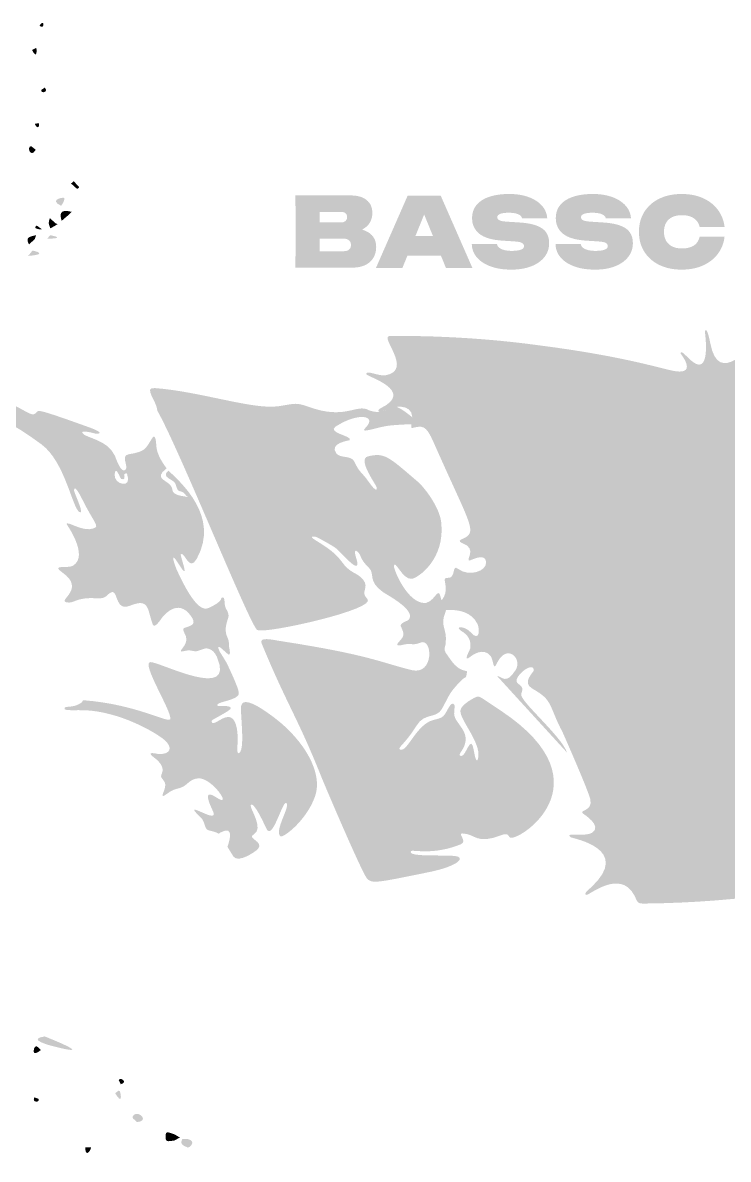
# Model space of a CAD drawing. Header units: millimetres. Extents: x 554 to 734, y 0 to 123.
# Drawn here: x 607.5 to 648.5, y 52.4 to 118.4 of the extents above; entities that cross this region are included whole.
import ezdxf

# ---------------------------------------------------------------- set-up
doc = ezdxf.new("R2010")
doc.units = ezdxf.units.MM

msp = doc.modelspace()

# ---------------------------------------------------------------- hatches: boundary and pattern name
at = {"true_color": 0x080808, "transparency": 33554687}
h = msp.add_hatch(color=18, dxfattribs=at)
edge = h.paths.add_edge_path(flags=0)
edge.add_spline(control_points=[(608.501, 118.205), (608.652, 118.352), (608.635, 118.352), (608.652, 118.352), (608.829, 118.357), (608.714, 117.945), (608.501, 118.205)], knot_values=[0, 0, 0, 0, 1, 1, 1, 2, 2, 2, 2], degree=3, periodic=1)
h = msp.add_hatch(color=18, dxfattribs=at)
edge = h.paths.add_edge_path(flags=0)
edge.add_spline(control_points=[(608.072, 116.777), (608.312, 116.884), (608.292, 116.891), (608.312, 116.884), (608.354, 116.87), (608.382, 116.154), (608.072, 116.777)], knot_values=[0, 0, 0, 0, 1, 1, 1, 2, 2, 2, 2], degree=3, periodic=1)
h = msp.add_hatch(color=18, dxfattribs=at)
edge = h.paths.add_edge_path(flags=0)
edge.add_spline(control_points=[(608.807, 114.592), (609.066, 114.347), (608.594, 114.213), (608.605, 114.448), (608.606, 114.468), (608.605, 114.448), (608.807, 114.592)], knot_values=[0, 0, 0, 0, 1, 1, 1, 2, 2, 2, 2], degree=3, periodic=1)
h = msp.add_hatch(color=18, dxfattribs=at)
edge = h.paths.add_edge_path(flags=0)
edge.add_spline(control_points=[(608.477, 112.528), (608.517, 112.056), (608.198, 112.437), (608.252, 112.495), (608.264, 112.509), (608.252, 112.495), (608.477, 112.528)], knot_values=[0, 0, 0, 0, 1, 1, 1, 2, 2, 2, 2], degree=3, periodic=1)
h = msp.add_hatch(color=18, dxfattribs=at)
edge = h.paths.add_edge_path(flags=0)
edge.add_spline(control_points=[(608.289, 110.987), (607.986, 110.47), (607.755, 111.16), (608.011, 111.196), (608.039, 111.2), (608.011, 111.196), (608.289, 110.987)], knot_values=[0, 0, 0, 0, 1, 1, 1, 2, 2, 2, 2], degree=3, periodic=1)
h = msp.add_hatch(color=18, dxfattribs=at)
edge = h.paths.add_edge_path(flags=0)
edge.add_spline(control_points=[(610.492, 109.165), (610.492, 109.165), (610.809, 108.816), (610.809, 108.816), (610.685, 108.611), (610.659, 108.777), (610.335, 109.026), (610.335, 109.026), (610.492, 109.165), (610.492, 109.165)], knot_values=[0, 0, 0, 0, 1, 1, 1, 2, 2, 2, 3, 3, 3, 3], degree=3, periodic=1)
h = msp.add_hatch(color=18, dxfattribs=at)
edge = h.paths.add_edge_path(flags=0)
edge.add_spline(control_points=[(609.764, 107.736), (608.993, 108.099), (609.93, 108.254), (609.943, 108.19), (609.951, 108.152), (609.976, 108.025), (609.764, 107.736)], knot_values=[0, 0, 0, 0, 1, 1, 1, 2, 2, 2, 2], degree=3, periodic=1)
at = {"true_color": 0x000000, "transparency": 33554687}
h = msp.add_hatch(color=18, dxfattribs=at)
edge = h.paths.add_edge_path(flags=0)
edge.add_spline(control_points=[(627.219, 106.354), (627.287, 106.335), (627.35, 106.313), (627.41, 106.288), (627.622, 106.199), (627.781, 106.075), (627.887, 105.917), (627.993, 105.758), (628.046, 105.569), (628.046, 105.35), (628.046, 105.123), (627.995, 104.918), (627.893, 104.736), (627.79, 104.553), (627.635, 104.41), (627.426, 104.306), (627.218, 104.201), (626.957, 104.149), (626.644, 104.149), (626.644, 104.149), (623.355, 104.149), (623.355, 104.149), (623.355, 104.149), (623.382, 106.299), (623.382, 106.299), (623.382, 106.299), (623.355, 108.337), (623.355, 108.337), (623.355, 108.337), (626.584, 108.337), (626.584, 108.337), (626.971, 108.337), (627.275, 108.247), (627.494, 108.067), (627.714, 107.886), (627.824, 107.636), (627.824, 107.315), (627.824, 107.133), (627.783, 106.962), (627.701, 106.802), (627.619, 106.642), (627.486, 106.507), (627.301, 106.397), (627.276, 106.382), (627.249, 106.367), (627.219, 106.354)], knot_values=[0, 0, 0, 0, 1, 1, 1, 2, 2, 2, 3, 3, 3, 4, 4, 4, 5, 5, 5, 6, 6, 6, 7, 7, 7, 8, 8, 8, 9, 9, 9, 10, 10, 10, 11, 11, 11, 12, 12, 12, 13, 13, 13, 14, 14, 14, 15, 15, 15, 15], degree=3, periodic=1)
edge = h.paths.add_edge_path(flags=0)
edge.add_spline(control_points=[(624.769, 106.768), (624.769, 106.768), (626.02, 106.768), (626.02, 106.768), (626.117, 106.768), (626.198, 106.798), (626.263, 106.858), (626.328, 106.917), (626.361, 106.993), (626.361, 107.087), (626.361, 107.172), (626.331, 107.243), (626.271, 107.299), (626.212, 107.355), (626.128, 107.382), (626.02, 107.382), (626.02, 107.382), (624.766, 107.382), (624.766, 107.382), (624.766, 107.382), (624.769, 106.768), (624.769, 106.768)], knot_values=[0, 0, 0, 0, 1, 1, 1, 2, 2, 2, 3, 3, 3, 4, 4, 4, 5, 5, 5, 6, 6, 6, 7, 7, 7, 7], degree=3, periodic=1)
edge = h.paths.add_edge_path(flags=0)
edge.add_spline(control_points=[(624.766, 105.104), (624.766, 105.104), (626.187, 105.104), (626.187, 105.104), (626.309, 105.104), (626.406, 105.137), (626.477, 105.202), (626.548, 105.267), (626.583, 105.355), (626.583, 105.467), (626.583, 105.568), (626.549, 105.653), (626.48, 105.724), (626.411, 105.795), (626.309, 105.83), (626.175, 105.83), (626.175, 105.83), (624.769, 105.83), (624.769, 105.83), (624.769, 105.83), (624.766, 105.104), (624.766, 105.104)], knot_values=[0, 0, 0, 0, 1, 1, 1, 2, 2, 2, 3, 3, 3, 4, 4, 4, 5, 5, 5, 6, 6, 6, 7, 7, 7, 7], degree=3, periodic=1)
h = msp.add_hatch(color=18, dxfattribs=at)
h.paths.add_polyline_path([(629.856, 104.837), (629.569, 104.133), (628.033, 104.133), (629.871, 108.321), (631.792, 108.321), (633.629, 104.133), (632.093, 104.133), (631.807, 104.837)], flags=0)
h.paths.add_polyline_path([(631.34, 105.981), (630.831, 107.232), (630.322, 105.981)], flags=0)
h = msp.add_hatch(color=18, dxfattribs=at)
edge = h.paths.add_edge_path(flags=0)
edge.add_spline(control_points=[(633.595, 105.512), (633.595, 105.512), (635.058, 105.512), (635.058, 105.512), (635.073, 105.43), (635.116, 105.361), (635.187, 105.303), (635.258, 105.245), (635.354, 105.201), (635.477, 105.169), (635.6, 105.137), (635.747, 105.121), (635.918, 105.121), (636.142, 105.121), (636.316, 105.144), (636.441, 105.188), (636.565, 105.233), (636.628, 105.306), (636.628, 105.406), (636.628, 105.473), (636.592, 105.53), (636.521, 105.577), (636.451, 105.623), (636.306, 105.654), (636.086, 105.669), (636.086, 105.669), (635.393, 105.713), (635.393, 105.713), (634.764, 105.754), (634.31, 105.888), (634.031, 106.115), (633.752, 106.343), (633.612, 106.642), (633.612, 107.014), (633.612, 107.327), (633.701, 107.588), (633.88, 107.796), (634.059, 108.005), (634.309, 108.161), (634.631, 108.265), (634.953, 108.37), (635.33, 108.422), (635.762, 108.422), (636.183, 108.422), (636.556, 108.363), (636.882, 108.246), (637.207, 108.129), (637.466, 107.964), (637.658, 107.752), (637.85, 107.539), (637.955, 107.292), (637.973, 107.009), (637.973, 107.009), (636.51, 107.009), (636.51, 107.009), (636.499, 107.076), (636.463, 107.134), (636.401, 107.182), (636.34, 107.23), (636.253, 107.268), (636.142, 107.294), (636.03, 107.32), (635.894, 107.333), (635.734, 107.333), (635.529, 107.333), (635.368, 107.312), (635.251, 107.271), (635.134, 107.23), (635.075, 107.163), (635.075, 107.07), (635.075, 107.007), (635.11, 106.953), (635.178, 106.908), (635.247, 106.864), (635.38, 106.834), (635.578, 106.819), (635.578, 106.819), (636.36, 106.769), (636.36, 106.769), (636.769, 106.743), (637.1, 106.682), (637.354, 106.587), (637.607, 106.492), (637.792, 106.361), (637.909, 106.194), (638.026, 106.026), (638.085, 105.819), (638.085, 105.574), (638.085, 105.265), (637.994, 104.995), (637.811, 104.764), (637.629, 104.533), (637.373, 104.354), (637.044, 104.225), (636.714, 104.097), (636.33, 104.033), (635.89, 104.033), (635.436, 104.033), (635.038, 104.094), (634.695, 104.217), (634.353, 104.34), (634.086, 104.513), (633.894, 104.736), (633.702, 104.959), (633.603, 105.218), (633.595, 105.512)], knot_values=[0, 0, 0, 0, 1, 1, 1, 2, 2, 2, 3, 3, 3, 4, 4, 4, 5, 5, 5, 6, 6, 6, 7, 7, 7, 8, 8, 8, 9, 9, 9, 10, 10, 10, 11, 11, 11, 12, 12, 12, 13, 13, 13, 14, 14, 14, 15, 15, 15, 16, 16, 16, 17, 17, 17, 18, 18, 18, 19, 19, 19, 20, 20, 20, 21, 21, 21, 22, 22, 22, 23, 23, 23, 24, 24, 24, 25, 25, 25, 26, 26, 26, 27, 27, 27, 28, 28, 28, 29, 29, 29, 30, 30, 30, 31, 31, 31, 32, 32, 32, 33, 33, 33, 34, 34, 34, 35, 35, 35, 35], degree=3, periodic=1)
h = msp.add_hatch(color=18, dxfattribs=at)
edge = h.paths.add_edge_path(flags=0)
edge.add_spline(control_points=[(638.454, 105.512), (638.454, 105.512), (639.917, 105.512), (639.917, 105.512), (639.932, 105.43), (639.974, 105.361), (640.045, 105.303), (640.116, 105.245), (640.213, 105.201), (640.336, 105.169), (640.458, 105.137), (640.605, 105.121), (640.777, 105.121), (641, 105.121), (641.174, 105.144), (641.299, 105.188), (641.424, 105.233), (641.486, 105.306), (641.486, 105.406), (641.486, 105.473), (641.45, 105.53), (641.38, 105.577), (641.309, 105.623), (641.164, 105.654), (640.944, 105.669), (640.944, 105.669), (640.252, 105.713), (640.252, 105.713), (639.623, 105.754), (639.168, 105.888), (638.889, 106.115), (638.61, 106.343), (638.47, 106.642), (638.47, 107.014), (638.47, 107.327), (638.56, 107.588), (638.738, 107.796), (638.917, 108.005), (639.167, 108.161), (639.49, 108.265), (639.812, 108.37), (640.188, 108.422), (640.62, 108.422), (641.041, 108.422), (641.414, 108.363), (641.74, 108.246), (642.066, 108.129), (642.324, 107.964), (642.516, 107.752), (642.708, 107.539), (642.813, 107.292), (642.832, 107.009), (642.832, 107.009), (641.369, 107.009), (641.369, 107.009), (641.357, 107.076), (641.321, 107.134), (641.26, 107.182), (641.198, 107.23), (641.112, 107.268), (641, 107.294), (640.888, 107.32), (640.752, 107.333), (640.592, 107.333), (640.388, 107.333), (640.227, 107.312), (640.109, 107.271), (639.992, 107.23), (639.933, 107.163), (639.933, 107.07), (639.933, 107.007), (639.968, 106.953), (640.037, 106.908), (640.106, 106.864), (640.239, 106.834), (640.436, 106.819), (640.436, 106.819), (641.218, 106.769), (641.218, 106.769), (641.627, 106.743), (641.959, 106.682), (642.212, 106.587), (642.465, 106.492), (642.65, 106.361), (642.767, 106.194), (642.885, 106.026), (642.943, 105.819), (642.943, 105.574), (642.943, 105.265), (642.852, 104.995), (642.67, 104.764), (642.487, 104.533), (642.231, 104.354), (641.902, 104.225), (641.572, 104.097), (641.188, 104.033), (640.749, 104.033), (640.295, 104.033), (639.896, 104.094), (639.554, 104.217), (639.211, 104.34), (638.944, 104.513), (638.752, 104.736), (638.561, 104.959), (638.461, 105.218), (638.454, 105.512)], knot_values=[0, 0, 0, 0, 1, 1, 1, 2, 2, 2, 3, 3, 3, 4, 4, 4, 5, 5, 5, 6, 6, 6, 7, 7, 7, 8, 8, 8, 9, 9, 9, 10, 10, 10, 11, 11, 11, 12, 12, 12, 13, 13, 13, 14, 14, 14, 15, 15, 15, 16, 16, 16, 17, 17, 17, 18, 18, 18, 19, 19, 19, 20, 20, 20, 21, 21, 21, 22, 22, 22, 23, 23, 23, 24, 24, 24, 25, 25, 25, 26, 26, 26, 27, 27, 27, 28, 28, 28, 29, 29, 29, 30, 30, 30, 31, 31, 31, 32, 32, 32, 33, 33, 33, 34, 34, 34, 35, 35, 35, 35], degree=3, periodic=1)
h = msp.add_hatch(color=18, dxfattribs=at)
edge = h.paths.add_edge_path(flags=0)
edge.add_spline(control_points=[(648.265, 105.948), (648.22, 105.564), (648.089, 105.229), (647.871, 104.943), (647.654, 104.656), (647.366, 104.433), (647.009, 104.273), (646.651, 104.113), (646.242, 104.033), (645.78, 104.033), (645.281, 104.033), (644.846, 104.124), (644.473, 104.306), (644.101, 104.489), (643.812, 104.744), (643.605, 105.074), (643.398, 105.403), (643.295, 105.788), (643.295, 106.227), (643.295, 106.666), (643.398, 107.051), (643.605, 107.38), (643.812, 107.71), (644.101, 107.966), (644.473, 108.148), (644.846, 108.331), (645.281, 108.422), (645.78, 108.422), (646.242, 108.422), (646.651, 108.342), (647.009, 108.182), (647.366, 108.022), (647.654, 107.798), (647.871, 107.511), (648.089, 107.225), (648.22, 106.89), (648.265, 106.506), (648.265, 106.506), (646.819, 106.506), (646.819, 106.506), (646.785, 106.652), (646.724, 106.775), (646.635, 106.878), (646.545, 106.98), (646.429, 107.058), (646.286, 107.112), (646.142, 107.166), (645.974, 107.193), (645.78, 107.193), (645.564, 107.193), (645.379, 107.155), (645.225, 107.079), (645.07, 107.002), (644.952, 106.892), (644.87, 106.746), (644.788, 106.601), (644.747, 106.428), (644.747, 106.227), (644.747, 106.026), (644.788, 105.854), (644.87, 105.711), (644.952, 105.567), (645.07, 105.456), (645.225, 105.378), (645.379, 105.3), (645.564, 105.261), (645.78, 105.261), (645.974, 105.261), (646.142, 105.286), (646.286, 105.336), (646.429, 105.387), (646.545, 105.463), (646.635, 105.565), (646.724, 105.668), (646.785, 105.795), (646.819, 105.948), (646.819, 105.948), (648.265, 105.948), (648.265, 105.948)], knot_values=[0, 0, 0, 0, 1, 1, 1, 2, 2, 2, 3, 3, 3, 4, 4, 4, 5, 5, 5, 6, 6, 6, 7, 7, 7, 8, 8, 8, 9, 9, 9, 10, 10, 10, 11, 11, 11, 12, 12, 12, 13, 13, 13, 14, 14, 14, 15, 15, 15, 16, 16, 16, 17, 17, 17, 18, 18, 18, 19, 19, 19, 20, 20, 20, 21, 21, 21, 22, 22, 22, 23, 23, 23, 24, 24, 24, 25, 25, 25, 26, 26, 26, 26], degree=3, periodic=1)
at = {"true_color": 0x080808, "transparency": 33554687}
h = msp.add_hatch(color=18, dxfattribs=at)
edge = h.paths.add_edge_path(flags=0)
edge.add_spline(control_points=[(610.375, 107.385), (610.098, 107.105), (610.098, 107.14), (609.79, 106.859), (609.68, 107.252), (609.658, 107.569), (610.375, 107.385)], knot_values=[0, 0, 0, 0, 1, 1, 1, 2, 2, 2, 2], degree=3, periodic=1)
h = msp.add_hatch(color=18, dxfattribs=at)
edge = h.paths.add_edge_path(flags=0)
edge.add_spline(control_points=[(609.11, 107.018), (609.434, 106.728), (609.408, 106.75), (609.434, 106.728), (609.504, 106.67), (609.498, 106.716), (609.553, 106.67), (609.52, 106.649), (609.348, 106.539), (609.134, 106.428), (609.029, 106.729), (609.004, 106.724), (609.11, 107.018)], knot_values=[0, 0, 0, 0, 1, 1, 1, 2, 2, 2, 3, 3, 3, 4, 4, 4, 4], degree=3, periodic=1)
h = msp.add_hatch(color=18, dxfattribs=at)
edge = h.paths.add_edge_path(flags=0)
edge.add_spline(control_points=[(608.338, 106.595), (608.338, 106.595), (608.497, 106.372), (608.497, 106.372), (608.287, 106.421), (608.156, 106.449), (608.338, 106.595)], knot_values=[0, 0, 0, 0, 1, 1, 1, 2, 2, 2, 2], degree=3, periodic=1)
for points in [[(608.338, 106.595), (608.655, 106.37), (608.497, 106.372)], [(616.319, 53.875), (616.659, 53.679), (616.315, 53.502)]]:
    msp.add_hatch(color=18, dxfattribs=at).paths.add_polyline_path(points, flags=0)
h = msp.add_hatch(color=18, dxfattribs=at)
edge = h.paths.add_edge_path(flags=0)
edge.add_spline(control_points=[(608.31, 106.032), (608.31, 106.032), (608.24, 105.815), (608.24, 105.815), (608.24, 105.815), (607.896, 105.491), (607.896, 105.491), (607.698, 105.894), (607.848, 105.929), (608.31, 106.032)], knot_values=[0, 0, 0, 0, 1, 1, 1, 2, 2, 2, 3, 3, 3, 3], degree=3, periodic=1)
h = msp.add_hatch(color=18, dxfattribs=at)
edge = h.paths.add_edge_path(flags=0)
edge.add_spline(control_points=[(608.961, 105.829), (608.961, 105.829), (609.122, 106.032), (609.122, 106.032), (610.136, 105.836), (608.981, 105.827), (608.961, 105.829)], knot_values=[0, 0, 0, 0, 1, 1, 1, 2, 2, 2, 2], degree=3, periodic=1)
h = msp.add_hatch(color=18, dxfattribs=at)
edge = h.paths.add_edge_path(flags=0)
edge.add_spline(control_points=[(607.847, 104.83), (608.117, 105.14), (608.085, 105.148), (608.117, 105.14), (609.105, 104.907), (607.879, 104.832), (607.847, 104.83)], knot_values=[0, 0, 0, 0, 1, 1, 1, 2, 2, 2, 2], degree=3, periodic=1)
at = {"true_color": 0x010101, "transparency": 33554687}
h = msp.add_hatch(color=18, dxfattribs=at)
edge = h.paths.add_edge_path(flags=0)
edge.add_spline(control_points=[(661.775, 83.468), (667.222, 82.913), (666.012, 72.997), (663.759, 77.985), (663.212, 79.197), (663.353, 79.38), (662.461, 79.765), (661.401, 80.223), (661.941, 80.671), (661.688, 81.291), (661.311, 82.214), (660.391, 81.03), (660.565, 80.268), (660.635, 79.96), (663.09, 78.823), (664.044, 76.769), (666.936, 70.549), (654.715, 67.358), (643.572, 67.254), (643.157, 67.25), (643.213, 67.382), (643.02, 67.744), (642.206, 69.264), (640.406, 67.736), (640.252, 67.757), (640.007, 67.79), (640.478, 68.156), (640.513, 68.188), (642.947, 70.449), (639.441, 71.025), (639.333, 71.104), (638.911, 71.418), (640.208, 71.108), (640.58, 71.362), (641.19, 71.777), (640.076, 72.448), (640.039, 72.482), (639.81, 72.696), (640.621, 72.6), (640.476, 73.289), (640.369, 73.795), (638.888, 77.147), (638.862, 77.196), (638.039, 78.758), (638.336, 79.04), (637.126, 79.712), (636.459, 80.082), (637.192, 80.68), (637.192, 80.783), (637.192, 81.397), (635.869, 80.327), (636.265, 80.029), (636.562, 79.805), (636.575, 79.764), (636.461, 79.411), (636.338, 79.034), (638.813, 76.962), (639.123, 76.013), (639.123, 76.013), (635.062, 80.454), (635.064, 80.454), (635.335, 80.452), (635.573, 79.903), (636.137, 80.803), (636.557, 81.474), (635.607, 82.415), (635.027, 81.148), (634.836, 80.729), (634.84, 81.421), (634.693, 81.611), (634.261, 82.168), (633.591, 81.635), (633.517, 81.577), (633.03, 81.19), (633.49, 81.967), (633.506, 82.064), (633.622, 82.761), (633.047, 83.022), (632.949, 83.094), (632.583, 83.366), (633.198, 83.367), (633.53, 82.993), (634.067, 82.388), (634.065, 83.189), (633.919, 83.485), (633.223, 84.896), (630.832, 84.019), (630.813, 84.023), (630.535, 84.079), (631.017, 84.29), (631.044, 84.301), (632.829, 85.083), (631.655, 86.19), (632.171, 86.146), (632.712, 86.1), (632.421, 86.965), (632.78, 86.685), (633.424, 86.183), (634.473, 86.53), (634.427, 87.076), (634.379, 87.65), (633.504, 87.136), (633.44, 87.153), (633.25, 87.202), (633.899, 87.845), (633.086, 88.144), (632.652, 88.304), (633.078, 88.415), (633.177, 88.467), (633.931, 88.859), (633.42, 89.379), (631.367, 94.039), (630.919, 95.056), (630.719, 94.975), (630.131, 94.844), (630.106, 94.838), (630.035, 94.838), (630.106, 95.165), (630.327, 96.187), (629.363, 96.161), (628.859, 95.988), (628.474, 95.855), (628.387, 95.806), (628.339, 95.789), (628.149, 95.724), (628.103, 95.893), (628.283, 95.98), (630.381, 96.997), (627.489, 97.835), (627.47, 97.963), (627.427, 98.253), (628.203, 97.826), (628.595, 97.902), (630.242, 98.219), (628.165, 100.183), (628.852, 100.187), (633.524, 100.218), (636.931, 99.713), (637.527, 99.637), (642.616, 98.986), (644.784, 98.22), (645.443, 98.135), (646.688, 97.975), (645.716, 99.144), (645.715, 99.16), (645.697, 99.513), (646.234, 98.716), (646.631, 98.556), (647.456, 98.224), (647.117, 100.433), (647.122, 100.451), (647.237, 100.818), (647.423, 99.828), (647.434, 99.769), (647.935, 97.115), (649.858, 99.872), (650.102, 99.647), (650.258, 99.504), (649.412, 98.987), (649.16, 98.406), (648.771, 97.513), (650.329, 97.897), (650.381, 97.894), (650.998, 97.853), (649.775, 97.592), (649.576, 97.413), (648.938, 96.841), (650.783, 96.459), (653.025, 95.264), (659.8, 91.654), (657.751, 88.535), (657.759, 88.015), (657.765, 87.573), (657.911, 87.642), (658.275, 87.396), (658.475, 87.261), (658.163, 87.095), (658.316, 86.49), (658.404, 86.14), (658.224, 86.19), (657.863, 86.175), (657.111, 86.142), (657.084, 85.569), (656.937, 85.529), (656.612, 85.443), (657.101, 86.258), (656.745, 86.551), (656.657, 86.624), (655.589, 86.061), (656.026, 85.487), (656.639, 84.682), (657.266, 85.308), (657.358, 85.371), (657.677, 85.589), (657.604, 85.316), (657.593, 85.301), (656.695, 84.072), (658.483, 84.344), (658.604, 84.234), (658.808, 84.05), (657.884, 83.964), (657.78, 83.932), (656.849, 83.645), (657.451, 82.547), (657.09, 82.886), (656.644, 83.305), (656.261, 83.012), (656.154, 82.744), (655.774, 81.797), (657.005, 82.343), (657.271, 82.362), (658.258, 82.436), (658.016, 83.166), (658.22, 83.409), (658.476, 83.713), (658.299, 83.267), (658.443, 82.903), (658.694, 82.267), (659.302, 82.599), (659.404, 82.63), (659.789, 82.745), (659.958, 82.275), (659.961, 82.058), (659.979, 81.065), (658.99, 81.601), (658.805, 81.538), (658.224, 81.342), (659.206, 80.915), (659.579, 80.726), (659.852, 80.586), (660.482, 81.536), (660.523, 81.972), (660.655, 83.367), (658.89, 83.209), (658.859, 83.414), (658.829, 83.622), (658.93, 83.586), (659.286, 83.957), (659.451, 84.129), (659.532, 84.14), (659.628, 83.92), (659.931, 83.233), (660.924, 82.972), (661.243, 83.283), (661.436, 83.471), (661.44, 83.502), (661.775, 83.468)], knot_values=[0, 0, 0, 0, 1, 1, 1, 2, 2, 2, 3, 3, 3, 4, 4, 4, 5, 5, 5, 6, 6, 6, 7, 7, 7, 8, 8, 8, 9, 9, 9, 10, 10, 10, 11, 11, 11, 12, 12, 12, 13, 13, 13, 14, 14, 14, 15, 15, 15, 16, 16, 16, 17, 17, 17, 18, 18, 18, 19, 19, 19, 20, 20, 20, 21, 21, 21, 22, 22, 22, 23, 23, 23, 24, 24, 24, 25, 25, 25, 26, 26, 26, 27, 27, 27, 28, 28, 28, 29, 29, 29, 30, 30, 30, 31, 31, 31, 32, 32, 32, 33, 33, 33, 34, 34, 34, 35, 35, 35, 36, 36, 36, 37, 37, 37, 38, 38, 38, 39, 39, 39, 40, 40, 40, 41, 41, 41, 42, 42, 42, 43, 43, 43, 44, 44, 44, 45, 45, 45, 46, 46, 46, 47, 47, 47, 48, 48, 48, 49, 49, 49, 50, 50, 50, 51, 51, 51, 52, 52, 52, 53, 53, 53, 54, 54, 54, 55, 55, 55, 56, 56, 56, 57, 57, 57, 58, 58, 58, 59, 59, 59, 60, 60, 60, 61, 61, 61, 62, 62, 62, 63, 63, 63, 64, 64, 64, 65, 65, 65, 66, 66, 66, 67, 67, 67, 68, 68, 68, 69, 69, 69, 70, 70, 70, 71, 71, 71, 72, 72, 72, 73, 73, 73, 74, 74, 74, 75, 75, 75, 76, 76, 76, 77, 77, 77, 78, 78, 78, 79, 79, 79, 80, 80, 80, 81, 81, 81, 82, 82, 82, 82], degree=3, periodic=1)
at = {"true_color": 0x010101, "transparency": 33554685}
h = msp.add_hatch(color=18, dxfattribs=at)
edge = h.paths.add_edge_path(flags=0)
edge.add_spline(control_points=[(615.885, 92.502), (615.024, 91.86), (616.041, 91.831), (616.192, 91.382), (616.248, 91.216), (616.119, 90.971), (616.987, 90.865), (617.027, 90.863), (617.016, 90.849), (617.055, 90.847), (617.168, 90.84), (617.034, 90.88), (616.975, 90.975), (616.784, 91.269), (616.555, 91.058), (616.465, 91.396), (616.368, 91.763), (616.305, 91.724), (615.984, 91.936), (615.653, 92.154), (615.979, 92.35), (615.994, 92.37), (616.664, 91.716), (618.999, 89.743), (617.635, 87.261), (617.185, 86.444), (616.92, 87.722), (616.709, 87.522), (616.641, 87.458), (617.304, 85.805), (616.594, 86.938), (615.95, 87.966), (616.446, 86.673), (616.457, 86.65), (617.617, 84.086), (618.138, 84.322), (618.351, 84.419), (619.161, 84.787), (619.012, 84.97), (619.08, 85.001), (619.326, 85.113), (619.181, 84.606), (619.334, 84.36), (619.638, 83.87), (619.378, 83.84), (619.32, 83.274), (619.262, 82.709), (619.533, 82.74), (619.506, 82.169), (619.503, 82.11), (619.625, 81.736), (619.508, 81.694), (619.426, 81.665), (618.657, 82.567), (618.94, 81.919), (618.98, 81.829), (619.308, 81.347), (619.407, 81.138), (620.181, 79.494), (620.115, 79.42), (620.012, 79.305), (619.74, 79.001), (618.598, 78.932), (618.855, 78.712), (618.866, 78.703), (620.083, 78.809), (619.407, 78.401), (618.557, 77.888), (618.436, 77.913), (618.512, 77.771), (618.677, 77.463), (619.678, 78.838), (619.957, 77.431), (620.102, 76.702), (619.858, 75.811), (620.106, 75.999), (620.466, 76.273), (620.111, 78.504), (620.224, 78.772), (620.29, 78.929), (620.497, 79.298), (622.203, 77.986), (623.834, 76.731), (624.993, 74.849), (624.493, 73.457), (623.982, 72.037), (622.617, 71.024), (622.48, 71.159), (622.12, 71.516), (623.125, 72.974), (622.814, 73.092), (622.592, 73.176), (622.015, 70.852), (621.673, 71.604), (621.003, 73.077), (620.783, 73.081), (620.762, 72.952), (620.725, 72.734), (621.544, 71.605), (620.944, 71.272), (620.501, 71.026), (621.559, 70.865), (621.185, 70.424), (621.053, 70.27), (620.048, 69.587), (619.769, 69.973), (619.731, 70.026), (619.44, 70.504), (619.412, 70.55), (619.457, 70.675), (619.914, 71.873), (619.012, 71.38), (619.012, 71.38), (618.909, 71.307), (618.909, 71.307), (618.414, 71.583), (618.229, 71.365), (618.111, 71.763), (617.962, 72.267), (617.87, 72.209), (617.588, 72.528), (617.054, 73.132), (618.806, 71.929), (618.608, 72.523), (618.533, 72.747), (617.816, 74.046), (618.783, 73.402), (619.76, 72.753), (618.517, 74.555), (617.742, 74.521), (617.189, 74.496), (617.1, 74.078), (616.641, 73.957), (616.113, 73.819), (616.137, 73.771), (615.789, 73.545), (615.391, 73.286), (615.944, 73.974), (615.775, 74.286), (615.63, 74.553), (615.485, 74.552), (615.61, 74.809), (615.821, 75.241), (615.244, 75.66), (615.179, 75.707), (614.596, 76.131), (615.314, 75.942), (615.374, 75.937), (616.167, 75.872), (616.274, 76.352), (615.687, 76.805), (614.996, 77.339), (612.807, 78.544), (610.714, 78.475), (610.653, 78.473), (609.986, 78.451), (609.963, 78.532), (609.893, 78.785), (610.377, 78.533), (610.934, 78.902), (610.949, 78.93), (610.949, 78.927), (611.048, 79.051), (614.101, 78.827), (615.996, 77.696), (616.092, 77.952), (616.236, 78.335), (614.364, 81.255), (614.947, 81.264), (615.503, 81.273), (619.926, 78.953), (618.804, 81.559), (618.596, 82.042), (618.228, 82.087), (618.09, 82.046), (617.971, 82.01), (617.856, 81.964), (617.739, 81.926), (617.4, 81.814), (617.382, 82.024), (616.897, 81.903), (616.326, 81.762), (617.212, 82.222), (617.001, 82.77), (616.966, 82.859), (616.756, 83.199), (616.908, 83.244), (617.42, 83.395), (617.605, 83.501), (617.299, 83.934), (616.522, 85.035), (615.674, 83.913), (615.591, 83.803), (615.538, 83.733), (615.18, 83.167), (615.074, 83.458), (614.755, 84.337), (614.893, 84.993), (613.764, 84.538), (612.821, 84.158), (613.114, 85.615), (612.594, 85.275), (612.441, 85.174), (612.338, 84.934), (611.9, 84.965), (610.525, 85.062), (610.546, 84.605), (610.047, 84.74), (609.599, 84.862), (611.177, 85.518), (609.844, 86.453), (609.122, 86.958), (610.128, 86.671), (610.445, 86.856), (611.408, 87.419), (610.071, 89.274), (610.072, 89.277), (610.109, 89.477), (611.024, 88.785), (611.649, 89.021), (612.015, 89.16), (611.684, 89.286), (610.943, 90.792), (610.921, 90.837), (610.534, 91.623), (610.507, 91.237), (610.497, 91.107), (611.183, 89.735), (610.811, 89.978), (610.402, 90.245), (609.976, 92.889), (608.626, 93.891), (605.251, 96.397), (603.734, 96.094), (603.207, 96.511), (602.591, 96.998), (605.02, 96.143), (604.949, 96.816), (604.921, 97.073), (605.046, 97.045), (605.283, 96.951), (607.952, 95.892), (608.002, 95.358), (608.362, 95.785), (608.449, 95.888), (608.529, 95.914), (611.397, 94.881), (611.439, 94.866), (612.388, 94.525), (611.819, 94.508), (611.752, 94.506), (610.856, 94.787), (611.002, 94.547), (611.177, 94.26), (612.432, 94.192), (612.879, 93.242), (612.904, 93.189), (613.234, 92.154), (613.498, 92.423), (613.699, 92.626), (613.186, 93.239), (613.682, 93.32), (614.682, 93.485), (614.644, 93.628), (615.05, 94.261), (615.256, 94.583), (615.28, 93.89), (615.281, 93.853), (615.302, 93.243), (615.769, 92.672), (615.885, 92.502)], knot_values=[0, 0, 0, 0, 1, 1, 1, 2, 2, 2, 3, 3, 3, 4, 4, 4, 5, 5, 5, 6, 6, 6, 7, 7, 7, 8, 8, 8, 9, 9, 9, 10, 10, 10, 11, 11, 11, 12, 12, 12, 13, 13, 13, 14, 14, 14, 15, 15, 15, 16, 16, 16, 17, 17, 17, 18, 18, 18, 19, 19, 19, 20, 20, 20, 21, 21, 21, 22, 22, 22, 23, 23, 23, 24, 24, 24, 25, 25, 25, 26, 26, 26, 27, 27, 27, 28, 28, 28, 29, 29, 29, 30, 30, 30, 31, 31, 31, 32, 32, 32, 33, 33, 33, 34, 34, 34, 35, 35, 35, 36, 36, 36, 37, 37, 37, 38, 38, 38, 39, 39, 39, 40, 40, 40, 41, 41, 41, 42, 42, 42, 43, 43, 43, 44, 44, 44, 45, 45, 45, 46, 46, 46, 47, 47, 47, 48, 48, 48, 49, 49, 49, 50, 50, 50, 51, 51, 51, 52, 52, 52, 53, 53, 53, 54, 54, 54, 55, 55, 55, 56, 56, 56, 57, 57, 57, 58, 58, 58, 59, 59, 59, 60, 60, 60, 61, 61, 61, 62, 62, 62, 63, 63, 63, 64, 64, 64, 65, 65, 65, 66, 66, 66, 67, 67, 67, 68, 68, 68, 69, 69, 69, 70, 70, 70, 71, 71, 71, 72, 72, 72, 73, 73, 73, 74, 74, 74, 75, 75, 75, 76, 76, 76, 77, 77, 77, 78, 78, 78, 79, 79, 79, 80, 80, 80, 81, 81, 81, 82, 82, 82, 83, 83, 83, 84, 84, 84, 85, 85, 85, 86, 86, 86, 87, 87, 87, 88, 88, 88, 89, 89, 89, 90, 90, 90, 90], degree=3, periodic=1)
edge = h.paths.add_edge_path(flags=0)
edge.add_spline(control_points=[(613.424, 92.16), (613.452, 91.937), (613.47, 91.826), (613.251, 91.887), (613.189, 91.904), (612.93, 92.732), (612.865, 92.158), (612.797, 91.556), (613.925, 91.29), (613.592, 92.159), (613.55, 92.27), (613.518, 92.209), (613.424, 92.16)], knot_values=[0, 0, 0, 0, 1, 1, 1, 2, 2, 2, 3, 3, 3, 4, 4, 4, 4], degree=3, periodic=1)
at = {"true_color": 0x020202, "transparency": 33554685}
h = msp.add_hatch(color=18, dxfattribs=at)
edge = h.paths.add_edge_path(flags=0)
edge.add_spline(control_points=[(628.82, 96.067), (629.311, 96.59), (631.877, 93.755), (630.917, 94.753), (630.586, 95.096), (630.538, 95.119), (628.921, 94.998), (628.183, 94.943), (627.008, 94.45), (627.417, 94.849), (628.125, 95.538), (627.077, 95.805), (625.709, 94.94), (625.125, 94.57), (626.697, 94.39), (626.508, 94.142), (626.488, 94.116), (625.28, 93.976), (625.734, 93.367), (625.946, 93.083), (626.611, 93.26), (626.772, 92.908), (627.077, 92.237), (627.194, 92.319), (627.618, 91.715), (627.643, 91.678), (628.137, 90.973), (628.073, 91.398), (628.051, 91.547), (626.936, 93.042), (627.557, 93.195), (628.538, 93.436), (628.741, 93.201), (630.494, 91.7), (630.771, 91.463), (631.717, 90.307), (631.821, 89.369), (632.06, 87.22), (630.468, 86.134), (630.103, 86.094), (629.566, 86.036), (629.133, 87.272), (629.072, 86.83), (629.055, 86.705), (629.712, 84.938), (630.695, 84.703), (631.406, 84.533), (631.63, 85.762), (631.782, 85.044), (631.899, 84.495), (632.213, 84.538), (632.073, 84.192), (631.715, 83.311), (632.179, 83.277), (632.08, 82.337), (632.067, 82.287), (632.076, 82.293), (632.065, 82.251), (632.062, 82.238), (632.062, 82.239), (632.02, 82.09), (632.012, 81.992), (631.996, 81.994), (632.039, 81.913), (632.039, 81.913), (632.062, 81.835), (632.062, 81.835), (632.464, 81.265), (632.681, 80.861), (633.236, 80.754), (633.236, 80.754), (633.32, 80.73), (633.32, 80.73), (633.32, 80.73), (633.282, 80.476), (633.282, 80.476), (633.272, 80.338), (633.184, 80.403), (632.994, 80.21), (632.212, 79.416), (632.265, 79.26), (631.857, 78.542), (631.525, 77.959), (630.867, 78.356), (630.389, 77.578), (629.734, 76.51), (629.235, 76.275), (629.438, 76.189), (629.862, 76.009), (630.369, 77.67), (631.379, 77.907), (631.977, 78.048), (631.966, 78.106), (632.24, 78.601), (632.504, 79.075), (632.612, 78.735), (632.606, 78.699), (632.496, 77.994), (632.638, 78.007), (633.034, 77.406), (633.674, 76.435), (632.579, 75.877), (632.979, 75.813), (633.259, 75.769), (633.543, 77.177), (633.709, 76.151), (633.715, 76.113), (633.868, 75.165), (633.969, 75.739), (634.122, 76.611), (632.908, 77.897), (632.932, 78.442), (632.948, 78.8), (633.792, 79.239), (633.918, 79.26), (634.048, 79.282), (634.057, 79.266), (635.331, 78.411), (641.661, 74.169), (636.141, 70.725), (635.798, 71.098), (635.687, 71.219), (635.696, 71.372), (635.281, 71.213), (633.854, 70.666), (633.84, 71.281), (633.067, 71.323), (632.722, 71.342), (633.374, 70.864), (632.963, 70.696), (631.31, 70.021), (630.125, 70.414), (630.059, 70.289), (629.86, 69.91), (632.232, 70.122), (632.733, 69.991), (633.209, 69.867), (632.668, 69.394), (631.113, 69.079), (628.149, 68.479), (627.788, 68.375), (627.502, 68.725), (627.2, 69.094), (625.098, 74.017), (624.852, 74.633), (623.487, 78.051), (622.851, 78.823), (621.399, 82.344), (621.23, 82.756), (622.013, 82.558), (622.48, 82.486), (627.622, 81.692), (628.273, 81.253), (630.1, 80.8), (631.42, 80.473), (631.329, 82.69), (630.623, 82.395), (630.135, 82.191), (630.104, 82.4), (629.592, 82.266), (629.57, 82.26), (629.083, 82.133), (629.348, 82.419), (629.705, 82.805), (629.687, 82.863), (629.476, 83.343), (629.396, 83.524), (629.859, 83.649), (629.917, 83.708), (630.442, 84.244), (628.635, 85.185), (628.432, 85.332), (627.522, 85.989), (627.995, 86.378), (627.633, 86.725), (627.038, 87.296), (627.225, 87.438), (626.965, 87.665), (626.691, 87.904), (626.869, 87.357), (626.878, 87.331), (627.264, 86.146), (626.16, 87.459), (625.768, 87.823), (625.594, 87.985), (624.575, 88.538), (624.515, 88.542), (623.752, 88.597), (625.363, 88.049), (626.007, 87.14), (626.571, 86.344), (626.908, 86.507), (627.287, 86.046), (627.677, 85.572), (627.09, 85.344), (627.532, 84.929), (628.164, 84.335), (621.546, 82.868), (621.144, 83.126), (620.715, 83.401), (616.77, 93.25), (615.418, 95.717), (615.418, 95.717), (615.346, 95.844), (615.346, 95.844), (615.312, 96.432), (614.505, 97.211), (615.202, 97.16), (617.858, 96.966), (620.926, 95.879), (622.402, 96.112), (623.355, 96.262), (623.371, 96.344), (624.177, 96.056), (626.147, 95.353), (626.811, 96.151), (627.471, 95.944), (627.513, 95.93), (628.285, 95.496), (628.82, 96.067)], knot_values=[0, 0, 0, 0, 1, 1, 1, 2, 2, 2, 3, 3, 3, 4, 4, 4, 5, 5, 5, 6, 6, 6, 7, 7, 7, 8, 8, 8, 9, 9, 9, 10, 10, 10, 11, 11, 11, 12, 12, 12, 13, 13, 13, 14, 14, 14, 15, 15, 15, 16, 16, 16, 17, 17, 17, 18, 18, 18, 19, 19, 19, 20, 20, 20, 21, 21, 21, 22, 22, 22, 23, 23, 23, 24, 24, 24, 25, 25, 25, 26, 26, 26, 27, 27, 27, 28, 28, 28, 29, 29, 29, 30, 30, 30, 31, 31, 31, 32, 32, 32, 33, 33, 33, 34, 34, 34, 35, 35, 35, 36, 36, 36, 37, 37, 37, 38, 38, 38, 39, 39, 39, 40, 40, 40, 41, 41, 41, 42, 42, 42, 43, 43, 43, 44, 44, 44, 45, 45, 45, 46, 46, 46, 47, 47, 47, 48, 48, 48, 49, 49, 49, 50, 50, 50, 51, 51, 51, 52, 52, 52, 53, 53, 53, 54, 54, 54, 55, 55, 55, 56, 56, 56, 57, 57, 57, 58, 58, 58, 59, 59, 59, 60, 60, 60, 61, 61, 61, 62, 62, 62, 63, 63, 63, 64, 64, 64, 65, 65, 65, 66, 66, 66, 67, 67, 67, 68, 68, 68, 69, 69, 69, 70, 70, 70, 71, 71, 71, 72, 72, 72, 73, 73, 73, 73], degree=3, periodic=1)
at = {"true_color": 0xf9f9f9, "transparency": 33554687}
h = msp.add_hatch(color=7, dxfattribs=at)
edge = h.paths.add_edge_path(flags=0)
edge.add_spline(control_points=[(644.264, 90.479), (644.428, 90.609), (644.457, 90.585), (644.59, 90.417), (644.623, 90.377), (644.767, 90.196), (645.172, 90.14), (645.878, 90.043), (646.276, 90.653), (646.316, 89.933), (646.664, 89.766), (647.97, 90.192), (647.699, 89.752), (647.071, 89.539), (647.078, 89.536), (647.023, 89.521), (646.94, 89.484), (646.241, 89.176), (646.232, 88.714), (646.223, 88.241), (646.546, 88.126), (646.395, 88.011), (645.923, 87.648), (646.147, 87.174), (646.208, 86.767), (646.314, 86.068), (645.844, 87.237), (645.829, 87.248), (645.294, 87.627), (645.318, 87.687), (645.264, 87.672), (644.885, 87.566), (644.953, 87.456), (644.585, 87.301), (644.453, 87.656), (645.115, 87.982), (644.324, 88.264), (644.193, 88.25), (643.417, 88.17), (642.808, 87.61), (641.387, 86.303), (643.037, 88.234), (643.075, 88.278), (643.075, 88.278), (643.505, 88.688), (643.505, 88.688), (643.925, 89.054), (643.925, 89.048), (643.959, 89.083), (644.239, 89.379), (643.826, 89.315), (643.798, 89.472), (643.725, 89.883), (643.728, 89.885), (643.43, 90.175), (643.602, 90.558), (643.876, 90.085), (644.264, 90.479)], knot_values=[0, 0, 0, 0, 1, 1, 1, 2, 2, 2, 3, 3, 3, 4, 4, 4, 5, 5, 5, 6, 6, 6, 7, 7, 7, 8, 8, 8, 9, 9, 9, 10, 10, 10, 11, 11, 11, 12, 12, 12, 13, 13, 13, 14, 14, 14, 15, 15, 15, 16, 16, 16, 17, 17, 17, 18, 18, 18, 19, 19, 19, 19], degree=3, periodic=1)
at = {"true_color": 0x080808, "transparency": 33554687}
h = msp.add_hatch(color=18, dxfattribs=at)
edge = h.paths.add_edge_path(flags=0)
edge.add_spline(control_points=[(608.808, 59.545), (608.859, 59.526), (612.101, 58.248), (609.214, 58.999), (609.162, 59.013), (607.704, 59.392), (608.808, 59.545)], knot_values=[0, 0, 0, 0, 1, 1, 1, 2, 2, 2, 2], degree=3, periodic=1)
h = msp.add_hatch(color=18, dxfattribs=at)
edge = h.paths.add_edge_path(flags=0)
edge.add_spline(control_points=[(608.594, 58.758), (608.011, 58.296), (608.192, 58.865), (608.212, 58.89), (608.358, 59.072), (608.373, 58.925), (608.594, 58.758)], knot_values=[0, 0, 0, 0, 1, 1, 1, 2, 2, 2, 2], degree=3, periodic=1)
h = msp.add_hatch(color=18, dxfattribs=at)
edge = h.paths.add_edge_path(flags=0)
edge.add_spline(control_points=[(613.225, 56.775), (613.225, 56.775), (613.101, 57.017), (613.101, 57.017), (613.2, 57.221), (613.66, 56.875), (613.225, 56.775)], knot_values=[0, 0, 0, 0, 1, 1, 1, 2, 2, 2, 2], degree=3, periodic=1)
h = msp.add_hatch(color=18, dxfattribs=at)
edge = h.paths.add_edge_path(flags=0)
edge.add_spline(control_points=[(612.899, 56.246), (613.074, 56.393), (613.158, 56.498), (613.204, 56.251), (613.341, 55.517), (612.912, 56.225), (612.899, 56.246)], knot_values=[0, 0, 0, 0, 1, 1, 1, 2, 2, 2, 2], degree=3, periodic=1)
h = msp.add_hatch(color=18, dxfattribs=at)
edge = h.paths.add_edge_path(flags=0)
edge.add_spline(control_points=[(608.21, 56.015), (608.454, 55.917), (608.446, 55.936), (608.454, 55.917), (608.552, 55.699), (608.032, 55.692), (608.21, 56.015)], knot_values=[0, 0, 0, 0, 1, 1, 1, 2, 2, 2, 2], degree=3, periodic=1)
h = msp.add_hatch(color=18, dxfattribs=at)
edge = h.paths.add_edge_path(flags=0)
edge.add_spline(control_points=[(614.156, 54.576), (613.972, 54.798), (613.801, 54.788), (613.987, 54.992), (614.235, 55.265), (614.928, 54.627), (614.156, 54.576)], knot_values=[0, 0, 0, 0, 1, 1, 1, 2, 2, 2, 2], degree=3, periodic=1)
h = msp.add_hatch(color=18, dxfattribs=at)
edge = h.paths.add_edge_path(flags=0)
edge.add_spline(control_points=[(616.319, 53.875), (616.319, 53.875), (616.315, 53.502), (616.315, 53.502), (615.949, 53.465), (615.819, 53.386), (615.819, 53.74), (615.82, 54.111), (615.982, 53.968), (616.319, 53.875)], knot_values=[0, 0, 0, 0, 1, 1, 1, 2, 2, 2, 3, 3, 3, 3], degree=3, periodic=1)
h = msp.add_hatch(color=18, dxfattribs=at)
edge = h.paths.add_edge_path(flags=0)
edge.add_spline(control_points=[(616.791, 53.605), (617.79, 53.641), (617.228, 53.062), (617.118, 53.1), (616.533, 53.303), (616.794, 53.5), (616.791, 53.605)], knot_values=[0, 0, 0, 0, 1, 1, 1, 2, 2, 2, 2], degree=3, periodic=1)
h = msp.add_hatch(color=18, dxfattribs=at)
edge = h.paths.add_edge_path(flags=0)
edge.add_spline(control_points=[(611.166, 53.106), (611.477, 53.115), (611.459, 53.133), (611.477, 53.115), (611.56, 53.029), (611.148, 52.419), (611.166, 53.106)], knot_values=[0, 0, 0, 0, 1, 1, 1, 2, 2, 2, 2], degree=3, periodic=1)

doc.saveas('drawing.dxf')
